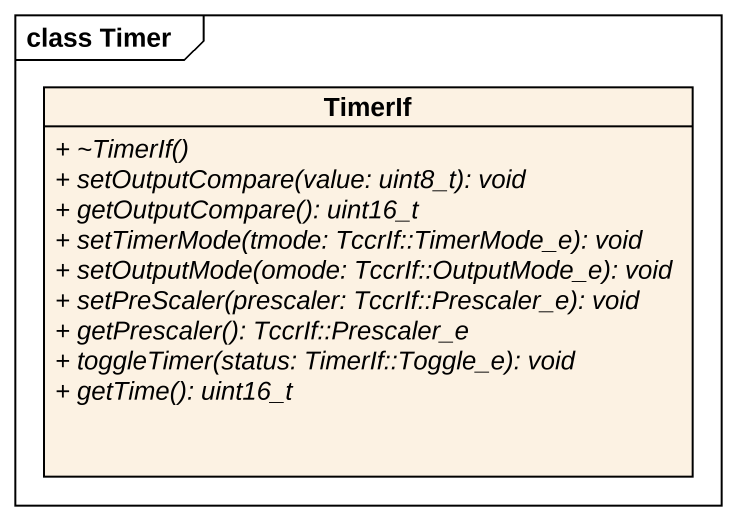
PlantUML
@startuml
mainframe class Timer
hide circle
hide empty members
skinparam classAttributeIconSize 0
class TimerIf {
  {abstract} + ~TimerIf()
  {abstract} + setOutputCompare(value: uint8_t): void
  {abstract} + getOutputCompare(): uint16_t
  {abstract} + setTimerMode(tmode: TccrIf::TimerMode_e): void
  {abstract} + setOutputMode(omode: TccrIf::OutputMode_e): void
  {abstract} + setPreScaler(prescaler: TccrIf::Prescaler_e): void
  {abstract} + getPrescaler(): TccrIf::Prescaler_e
  {abstract} + toggleTimer(status: TimerIf::Toggle_e): void
  {abstract} + getTime(): uint16_t
}
@enduml
